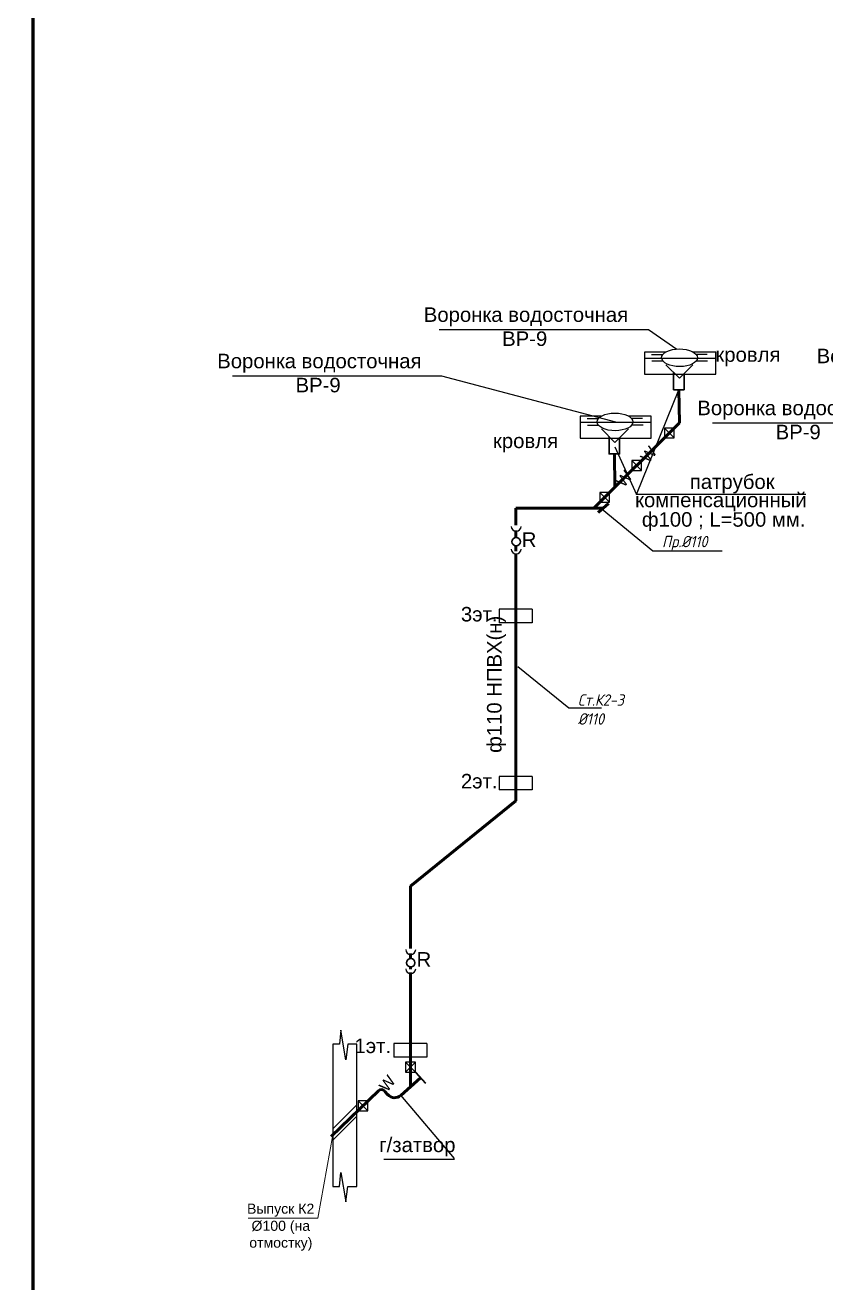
# Model space of a CAD drawing. Header units: millimetres. Extents: x -10178924 to 11692288, y -947381 to 58396.
# Drawn here: x -160827 to -143243, y -11324 to 16304 of the extents above; entities that cross this region are included whole.
import ezdxf
from ezdxf import colors
from ezdxf.entities.mleader import LeaderData, LeaderLine
from ezdxf.math import Vec2, Vec3

# ---------------------------------------------------------------- set-up
doc = ezdxf.new("R2010")
doc.units = ezdxf.units.MM
for name, color, linetype in [('_надписи канализация', 7, 'Continuous'), ('PDF _PDF _!К1', 7, 'Continuous'), ('PDF _PDF _0', 7, 'Continuous'), ('PDF _PDF _ЗАЛИВКА', 7, 'Continuous'), ('PDF _PDF _Текст', 7, 'Continuous'), ('ВК_Выноски', 7, 'Continuous')]:
    doc.layers.add(name, color=color, linetype=linetype)
doc.layers.add('PDF _!ВК_надписи', color=7, linetype='Continuous', true_color=0xffffff)
doc.layers.add('PDF _0', color=7, linetype='Continuous', lineweight=9)
doc.layers.add('PDF _Текст', color=7, linetype='Continuous', lineweight=5)
doc.styles.add('ISOCPEUR', font='isocpeui.ttf', dxfattribs={"width": 0.9})
doc.styles.add('PDF Arial', font='arial.ttf')
doc.styles.add('PDF ArialMT', font='arial.ttf')

# ---------------------------------------------------------------- blocks, each defined once
blk = doc.blocks.new('_None')

msp = doc.modelspace()

# ---------------------------------------------------------------- linework, layer by layer
for p, q in [((-146787.9, 7453.1, -2956.2), (-146572.3, 7237.6, -2956.2)), ((-146572.3, 7453.1, -2956.2), (-146787.9, 7237.6, -2956.2)), ((-147875.1, 7037.6), (-147402.4, 5992.9, -2956.2)), ((-147506.5, 6738.4, -2956.2), (-147290.9, 6522.9, -2956.2)), ((-147290.9, 6738.4, -2956.2), (-147506.5, 6522.9, -2956.2)), ((-148207.5, 6041.2, -2956.2), (-147991.8, 5825.7, -2956.2)), ((-147991.8, 6041.2, -2956.2), (-148207.5, 5825.7, -2956.2)), ((-152470.9, -6476.8, -2956.2), (-152255.3, -6692.3, -2956.2)), ((-152255.3, -6476.8, -2956.2), (-152470.9, -6692.3, -2956.2)), ((-153069.1, -7105.4, -2956.2), (-153407.9, -7434.5, -2956.2)), ((-153515.7, -7326.8, -2956.2), (-153300.1, -7542.3, -2956.2)), ((-153300.1, -7326.8, -2956.2), (-153515.7, -7542.3, -2956.2))]:
    msp.add_line(p, q)
at = {"elevation": -2956.2}
for points in [[(-146787.9, 7237.6), (-146572.3, 7237.6), (-146572.3, 7453.1), (-146787.9, 7453.1)], [(-147506.5, 6522.9), (-147290.9, 6522.9), (-147290.9, 6738.4), (-147506.5, 6738.4)], [(-148207.5, 5825.7), (-147991.8, 5825.7), (-147991.8, 6041.2), (-148207.5, 6041.2)], [(-152470.9, -6692.3), (-152255.3, -6692.3), (-152255.3, -6476.8), (-152470.9, -6476.8)], [(-153515.7, -7542.3), (-153300.1, -7542.3), (-153300.1, -7326.8), (-153515.7, -7326.8)]]:
    msp.add_lwpolyline(points, close=True, dxfattribs=at)
at = {"layer": 'PDF _!ВК_надписи', "color": 7, "linetype": 'Continuous', "lineweight": 60, "elevation": -2956.2}
msp.add_lwpolyline([(-44253.2, 57790.7), (-44253.2, -25308.1), (-160653.6, -25308.1), (-160653.6, 57790.7)], close=True, dxfattribs=at)
at = {"layer": 'PDF _0', "lineweight": 13}
msp.add_lwpolyline([(-154073.4, -8072.5), (-154399.8, -9901.8), (-154501.3, -9901.8), (-155930.6, -9901.8)], dxfattribs=at)
at = {"layer": 'PDF _PDF _!К1', "lineweight": 35, "elevation": -2956.2}
msp.add_lwpolyline([(-152258.3, -6695.7), (-152037.9, -6940.2)], dxfattribs=at)
at = {"layer": 'PDF _PDF _0', "lineweight": 25, "elevation": -2956.2}
for points in [[(-146761.3, 9120.5), (-147222.1, 9120.5), (-147222.1, 8640.4), (-145661.2, 8640.4), (-145661.2, 9120.5), (-146157.7, 9120.5)], [(-147222.1, 8991.6), (-145661.2, 8991.6)], [(-146827.1, 9065.6), (-147068.5, 9065.6)], [(-146816.1, 8920.2), (-147063, 8920.2)], [(-146163.2, 8843.4), (-146459.5, 8547.1), (-146755.8, 8843.4)], [(-145850.5, 9071.1), (-146091.9, 9071.1)], [(-145839.5, 8925.7), (-146086.4, 8925.7)], [(-148177.7, 7711.6), (-148638.6, 7711.6), (-148638.6, 7231.5), (-147077.6, 7231.5), (-147077.6, 7711.6), (-147574.1, 7711.6)], [(-148638.6, 7582.7), (-147077.6, 7582.7)], [(-148243.5, 7656.8), (-148484.9, 7656.8)], [(-148232.5, 7511.4), (-148479.5, 7511.4)], [(-147266.9, 7662.3), (-147508.3, 7662.3)], [(-147255.9, 7516.9), (-147502.8, 7516.9)], [(-147579.6, 7434.6), (-147875.9, 7138.3), (-148172.2, 7434.6)], [(-143679.7, 5992.9), (-147402.4, 5992.9)], [(-152947.5, -8603.9), (-151400.3, -8603.9)]]:
    msp.add_lwpolyline(points, dxfattribs=at)
at = {"layer": 'PDF _PDF _0', "lineweight": 25}
for points in [[(-153543.9, -7412.1), (-154073.4, -7941.6)], [(-153543.9, -7660.4), (-154073.4, -8189.9)]]:
    msp.add_lwpolyline(points, dxfattribs=at)
for centre in [(-146455.8, 8998, -2956.2), (-147872.3, 7589.1, -2956.2)]:
    msp.add_ellipse(centre, major_axis=(-393.2, 2.2), ratio=0.4919617, start_param=0.01606114590969617, end_param=6.299246453089282, dxfattribs=at)
at = {"layer": 'PDF _PDF _ЗАЛИВКА', "lineweight": 50}
for p, q in [((-146459.5, 7564.8, -2956.2), (-146470.5, 8294.7, -2956.2)), ((-148337.9, 5696.4, -2956.2), (-146459.5, 7564.8, -2956.2)), ((-147875.9, 6156, -2956.2), (-147886.9, 6885.9, -2956.2)), ((-150048.1, 5696.4, -2956.2), (-148130.1, 5696.4, -2956.2)), ((-148245.4, 5600.1, -4434.3), (-148014.9, 5792.7, -1478.1)), ((-150048.1, -735, -2956.2), (-152363.1, -2606.5, -131.6))]:
    msp.add_line(p, q, dxfattribs=at)
at = {"layer": 'PDF _PDF _ЗАЛИВКА', "lineweight": 25, "elevation": -2956.2}
for points in [[(-146514.3, 9180.9), (-147139.8, 9614.3), (-151737.7, 9614.3)], [(-147858.1, 7582.7), (-151676.7, 8595.3), (-156274.6, 8595.3)], [(-147402.4, 5992.9), (-146470.5, 8294.7)], [(-150415.7, 3471.7), (-150415.7, 3175.4)], [(-149691.5, 3471.7), (-149691.5, 3175.4)], [(-150415.7, -198.9), (-150415.7, -495.2)], [(-149691.5, -198.9), (-149691.5, -495.2)], [(-152730.7, -6068), (-152730.7, -6364.3)], [(-152006.4, -6068), (-152006.4, -6364.3)], [(-151400.3, -8592.9), (-152577.2, -7204.8)]]:
    msp.add_lwpolyline(points, dxfattribs=at)
at = {"layer": 'PDF _PDF _ЗАЛИВКА', "lineweight": 30, "elevation": -2956.2}
for points in [[(-146585.7, 8673.3), (-146585.7, 8294.7), (-146355.2, 8294.7), (-146355.2, 8651.4)], [(-148002.1, 7264.5), (-148002.1, 6885.9), (-147771.7, 6885.9), (-147771.7, 7242.5)]]:
    msp.add_lwpolyline(points, dxfattribs=at)
at = {"layer": 'PDF _PDF _ЗАЛИВКА', "lineweight": 25}
msp.add_lwpolyline([(-138917.4, 6928.4), (-141133.2, 7564.1), (-145731.1, 7564.1)], dxfattribs=at)
at = {"layer": 'PDF _PDF _ЗАЛИВКА', "lineweight": 50, "elevation": -2956.2}
for points in [[(-150048.1, 5318), (-150048.1, 5696.4)], [(-150048.1, 5318), (-150048.1, 5643.2)], [(-150048.1, 5054.6), (-150048.1, 5202.8)], [(-150048.1, 4750.1), (-150048.1, 4865.3)], [(-150048.1, -735), (-150048.1, 4695.2)], [(-152363.1, -3977.6), (-152363.1, -2612.5)], [(-152363.1, -4208), (-152363.1, -4087.3)], [(-152363.1, -4433), (-152363.1, -4400.1)], [(-152363.1, -4504.3), (-152363.1, -6476.8)], [(-152363.1, -5700.8), (-152363.1, -7011.8)], [(-152148.1, -6818), (-152578, -7205.6)], [(-153069.1, -7105.4), (-154108.6, -8106.3)], [(-152927, -7117.6), (-152860.9, -7190.9)]]:
    msp.add_lwpolyline(points, dxfattribs=at)
at = {"layer": 'PDF _PDF _ЗАЛИВКА', "lineweight": 30}
for centre in [(-150044, 4957.2, -2956.2), (-152359, -4291.7, -2956.2)]:
    msp.add_circle(centre, 91.9, dxfattribs=at)
at = {"layer": 'PDF _PDF _ЗАЛИВКА', "lineweight": 25}
for centre in [(-150044, 5294.7, -2956.2), (-150044, 4798.1, -2956.2), (-152359, -4000.9, -2956.2), (-152359, -4423.4, -2956.2)]:
    msp.add_arc(centre, 108.4, 181.34022, 358.67745, dxfattribs=at)
at = {"layer": 'PDF _PDF _ЗАЛИВКА', "lineweight": 50}
for centre, radius, start, end in [((-153002.1, -7179.7, -2956.2), 100.1, 42.03759, 132.03682), ((-152712, -7054.9, -2956.2), 201.6, 222.05938, 311.98228)]:
    msp.add_arc(centre, radius, start, end, dxfattribs=at)
at = {"layer": 'PDF _PDF _Текст', "lineweight": 25, "elevation": -2956.2}
for points in [[(-149691.5, 3471.7), (-150415.7, 3471.7)], [(-149691.5, 3175.4), (-150415.7, 3175.4)], [(-149691.5, -198.9), (-150415.7, -198.9)], [(-149691.5, -495.2), (-150415.7, -495.2)], [(-152006.4, -6068), (-152730.7, -6068)], [(-152006.4, -6364.3), (-152730.7, -6364.3)]]:
    msp.add_lwpolyline(points, dxfattribs=at)
at = {"layer": 'PDF _PDF _Текст', "lineweight": 25}
msp.add_lwpolyline([(-153543.9, -9205), (-153543.9, -6077.6), (-153744.1, -6077.6), (-153782.6, -6426), (-153897.8, -5770.3), (-153925.2, -6077.6), (-154073.4, -6077.6), (-154073.4, -9205), (-153925.2, -9205), (-153897.8, -8897.7), (-153782.6, -9545.2), (-153744.1, -9205)], close=True, dxfattribs=at)

# ---------------------------------------------------------------- texts
at = {"layer": 'PDF _Текст', "attachment_point": 4, "style": 'PDF ArialMT'}
for s, insert, char_height in [('Воронка водосточная', (-152072, 9897.5, -2956.2), 318.926), ('ВР-9', (-150351.8, 9414.6, -2956.2), 318.93), ('кровля', (-145668.7, 9019.6, -2956.2), 318.93), ('Воронка водосточная', (-143444.8, 8989.4, -2956.2), 318.926), ('Воронка водосточная', (-156608.9, 8878.5, -2956.2), 318.926), ('ВР-9', (-154888.7, 8395.6, -2956.2), 318.93), ('Воронка водосточная', (-146065.4, 7847.3), 318.926), ('ВР-9', (-144345.2, 7364.4), 318.93), ('кровля', (-150553.1, 7124.8, -2956.2), 318.93), ('патрубок', (-146230.2, 6226.6, -2956.2), 318.93), ('компенсационный', (-147431.9, 5828.8, -2956.2), 318.926), ('ф100 ; L=500 мм.', (-147283.7, 5398.1, -2956.2), 318.926), ('R', (-149921.2, 5003, -2956.2), 318.9), ('3эт.', (-151257.3, 3362.4, -2956.2), 318.93), ('2эт.', (-151257.3, -305.6, -2956.2), 318.93), ('R', (-152230.7, -4218.8, -2956.2), 318.9), ('1эт.', (-153594.2, -6120, -2956.2), 318.93), ('г/затвор', (-153051.1, -8340.5, -2956.2), 318.93), ('Выпуск К2', (-155955.1, -9728.1), 221.28), ('Ø100 (на', (-155856.4, -10103.9), 221.28), ('отмостку)', (-155905.7, -10474.3), 221.28)]:
    msp.add_mtext(s, dxfattribs=dict(at, insert=insert, char_height=char_height))
at = {"layer": 'PDF _Текст', "color": 7, "char_height": 250, "attachment_point": 7, "rotation": 51.41006, "style": 'PDF Arial'}
for insert in [(-147138.2, 6666.8, -2956.2), (-147676.9, 6131, -2956.2), (-152880.5, -7150.6, -2956.2)]:
    msp.add_mtext('W', dxfattribs=dict(at, insert=insert))
at = {"layer": 'PDF _Текст', "insert": (-150477.4, 317.9, -2956.2), "char_height": 318.926, "attachment_point": 4, "rotation": 90, "style": 'PDF ArialMT'}
msp.add_mtext('ф110 НПВХ(н)', dxfattribs=at)

# ---------------------------------------------------------------- leaders
at = {"layer": '_надписи канализация', "lineweight": -2}
ml = msp.add_multileader_mtext('Standard', dxfattribs=at)
ml.set_content('\\A1;Гаситель напора', color=256, style='ISOCPEUR')
ml.set_leader_properties(lineweight=13)
ml.set_arrow_properties(name='NONE')
ml.build(insert=Vec2(0, 0))
ml.multileader.update_dxf_attribs({"text_left_attachment_type": 6, "text_right_attachment_type": 6, "dogleg_length": 100, "arrow_head_size": 300, "scale": 100})
ctx = ml.context
ctx.base_point, ctx.scale, ctx.char_height, ctx.arrow_head_size, ctx.landing_gap_size, ctx.plane_origin = Vec3(-133935.6, 12749.9), 100, 250, 300, 0.09, Vec3(-142698.1, 15081)
ctx.left_attachment, ctx.right_attachment, ctx.text_align_type = 6, 6, 1
notes = []
notes.append((ctx, [(0, (1, 1, 0), (-134035.6, 12749.9), (1, 0), 100, [(1, [(-135708.9, 13639.6)], 0, [])])]))
ctx.mtext.insert, ctx.mtext.width, ctx.mtext.alignment, ctx.mtext.flow_direction = Vec3(-132610.5, 13074.9), 5926.326, 2, 5
ml = msp.add_multileader_mtext('Standard', dxfattribs=at)
ml.set_content('\\A1;Приямок{\\Fisocp3|c204; }800{\\fArial|b0|i0|c204|p34;х}800х800(h)\\P{\\fArial|b0|i0|c204|p34;с\\Fisocp3|c204; }насосом дренажным {\\A0;\\H0.91667x;ГНОМ 10-10\\A1;\\H1.09091x; \\PN=1,1 кВт \\P (1 раб)\\Fisocp3|c204; \\fISOCPEUR|b0|i0|c204|p34;(закрыть рифленым железом)}', color=256, style='ISOCPEUR')
ml.set_leader_properties(lineweight=13)
ml.set_arrow_properties(name='NONE')
ml.build(insert=Vec2(0, 0))
ml.multileader.update_dxf_attribs({"text_left_attachment_type": 6, "text_right_attachment_type": 6, "dogleg_length": 100, "arrow_head_size": 300, "scale": 100})
ctx = ml.context
ctx.base_point, ctx.scale, ctx.char_height, ctx.arrow_head_size, ctx.landing_gap_size, ctx.plane_origin = Vec3(-81834.3, 12117.1), 100, 250, 300, 0.09, Vec3(-80796.3, 12870.7)
ctx.left_attachment, ctx.right_attachment, ctx.text_align_type = 6, 6, 1
notes.append((ctx, [(1, (1, 1, 0), (-76379.4, 12117.1), (-1, 0), 100, [(1, [(-73807.1, 11110)], 0, [])])]))
ctx.mtext.insert, ctx.mtext.width, ctx.mtext.alignment, ctx.mtext.flow_direction = Vec3(-79404.5, 12442.1), 5926.326, 2, 5
ml = msp.add_multileader_mtext('Standard', dxfattribs=at)
ml.set_content('\\A1;Гаситель напора', color=256, style='ISOCPEUR')
ml.set_leader_properties(lineweight=13)
ml.set_arrow_properties(name='NONE')
ml.build(insert=Vec2(0, 0))
ml.multileader.update_dxf_attribs({"text_left_attachment_type": 6, "text_right_attachment_type": 6, "dogleg_length": 100, "arrow_head_size": 300, "scale": 100})
ctx = ml.context
ctx.base_point, ctx.scale, ctx.char_height, ctx.arrow_head_size, ctx.landing_gap_size, ctx.plane_origin = Vec3(-83644.6, -5670.7), 100, 250, 300, 0.09, Vec3(-88790.2, -9852.5)
ctx.left_attachment, ctx.right_attachment, ctx.text_align_type = 6, 6, 1
notes.append((ctx, [(1, (1, 1, 0), (-81060.7, -5670.7), (-1, 0), 100, [(1, [(-79617.3, -8341.2)], 0, [])])]))
ctx.mtext.insert, ctx.mtext.width, ctx.mtext.alignment, ctx.mtext.flow_direction = Vec3(-82485.8, -5345.7), 5926.326, 2, 5
ml = msp.add_multileader_mtext('Standard', dxfattribs=at)
ml.set_content('\\A1;Гаситель напора', color=256, style='ISOCPEUR')
ml.set_leader_properties(lineweight=13)
ml.set_arrow_properties(name='NONE')
ml.build(insert=Vec2(0, 0))
ml.multileader.update_dxf_attribs({"text_left_attachment_type": 6, "text_right_attachment_type": 6, "dogleg_length": 100, "arrow_head_size": 300, "scale": 100})
ctx = ml.context
ctx.base_point, ctx.scale, ctx.char_height, ctx.arrow_head_size, ctx.landing_gap_size, ctx.plane_origin = Vec3(-78898.8, -7121.6), 100, 250, 300, 0.09, Vec3(-81990.1, -8084.6)
ctx.left_attachment, ctx.right_attachment, ctx.text_align_type = 6, 6, 1
notes.append((ctx, [(1, (1, 1, 0), (-76315, -7121.6), (-1, 0), 100, [(1, [(-75000.9, -9643.6)], 0, [])])]))
ctx.mtext.insert, ctx.mtext.width, ctx.mtext.alignment, ctx.mtext.flow_direction = Vec3(-77740, -6796.6), 5926.326, 2, 5
at = {"layer": 'ВК_Выноски'}
ml = msp.add_multileader_mtext('Standard', dxfattribs=at)
ml.set_content('{\\W0.9;Пр.%%C110 }', color=7, style='ISOCPEUR')
ml.set_leader_properties(color=7, linetype='ByLayer', lineweight=-1)
ml.set_arrow_properties(name='NONE')
ml.build(insert=Vec2(0, 0))
ml.multileader.update_dxf_attribs({"text_left_attachment_type": 6, "text_right_attachment_type": 6, "dogleg_length": 0.36, "arrow_head_size": 300})
ctx = ml.context
ctx.base_point, ctx.char_height, ctx.arrow_head_size, ctx.landing_gap_size, ctx.plane_origin = Vec3(-146939, 4759.5, -3325.5), 250, 300, 100, Vec3(-141855.5, -18783, -3325.5)
ctx.left_attachment, ctx.right_attachment = 6, 6
notes.append((ctx, [(0, (1, 1, 0), (-147039.3, 4759.5, -3325.5), (1, 0), 100.4, [(0, [(-148158.9, 5672.4, -3325.5)], 0, [])])]))
ctx.mtext.insert, ctx.mtext.width, ctx.mtext.flow_direction = Vec3(-146839, 5084.5, -3325.5), 2239.87, 5
ml = msp.add_multileader_mtext('Standard', dxfattribs=at)
ml.set_content('{\\W0.9;Ст.К2-3\\P%%C110 }', color=7, style='ISOCPEUR')
ml.set_leader_properties(color=7, linetype='ByLayer', lineweight=-1)
ml.set_arrow_properties(name='NONE')
ml.build(insert=Vec2(0, 0))
ml.multileader.update_dxf_attribs({"text_left_attachment_type": 6, "text_right_attachment_type": 6, "dogleg_length": 0.36, "arrow_head_size": 300})
ctx = ml.context
ctx.base_point, ctx.char_height, ctx.arrow_head_size, ctx.landing_gap_size, ctx.plane_origin = Vec3(-148788.7, 1304.4, -2956.2), 250, 300, 100, Vec3(-143705.2, -22238.1, -2956.2)
ctx.left_attachment, ctx.right_attachment = 6, 6
notes.append((ctx, [(0, (1, 1, 0), (-148889, 1304.4, -2956.2), (1, 0), 100.4, [(0, [(-150008.6, 2217.2, -2956.2)], 0, [])])]))
ctx.mtext.insert, ctx.mtext.width, ctx.mtext.flow_direction = Vec3(-148688.7, 1604.4, -2956.2), 513.532, 5
for ctx, leaders in notes:
    for number, flags, end, landing, length, lines in leaders:
        leader = LeaderData()
        leader.index, (leader.has_last_leader_line, leader.has_dogleg_vector, leader.attachment_direction) = number, flags
        leader.last_leader_point, leader.dogleg_vector, leader.dogleg_length = Vec3(end), Vec3(landing), length
        for number, points, colour, breaks in lines:
            line = LeaderLine()
            line.index, line.vertices, line.color, line.breaks = number, Vec3.list(points), colors.encode_raw_color(colour), breaks
            leader.lines.append(line)
        ctx.leaders.append(leader)

doc.saveas('drawing.dxf')
